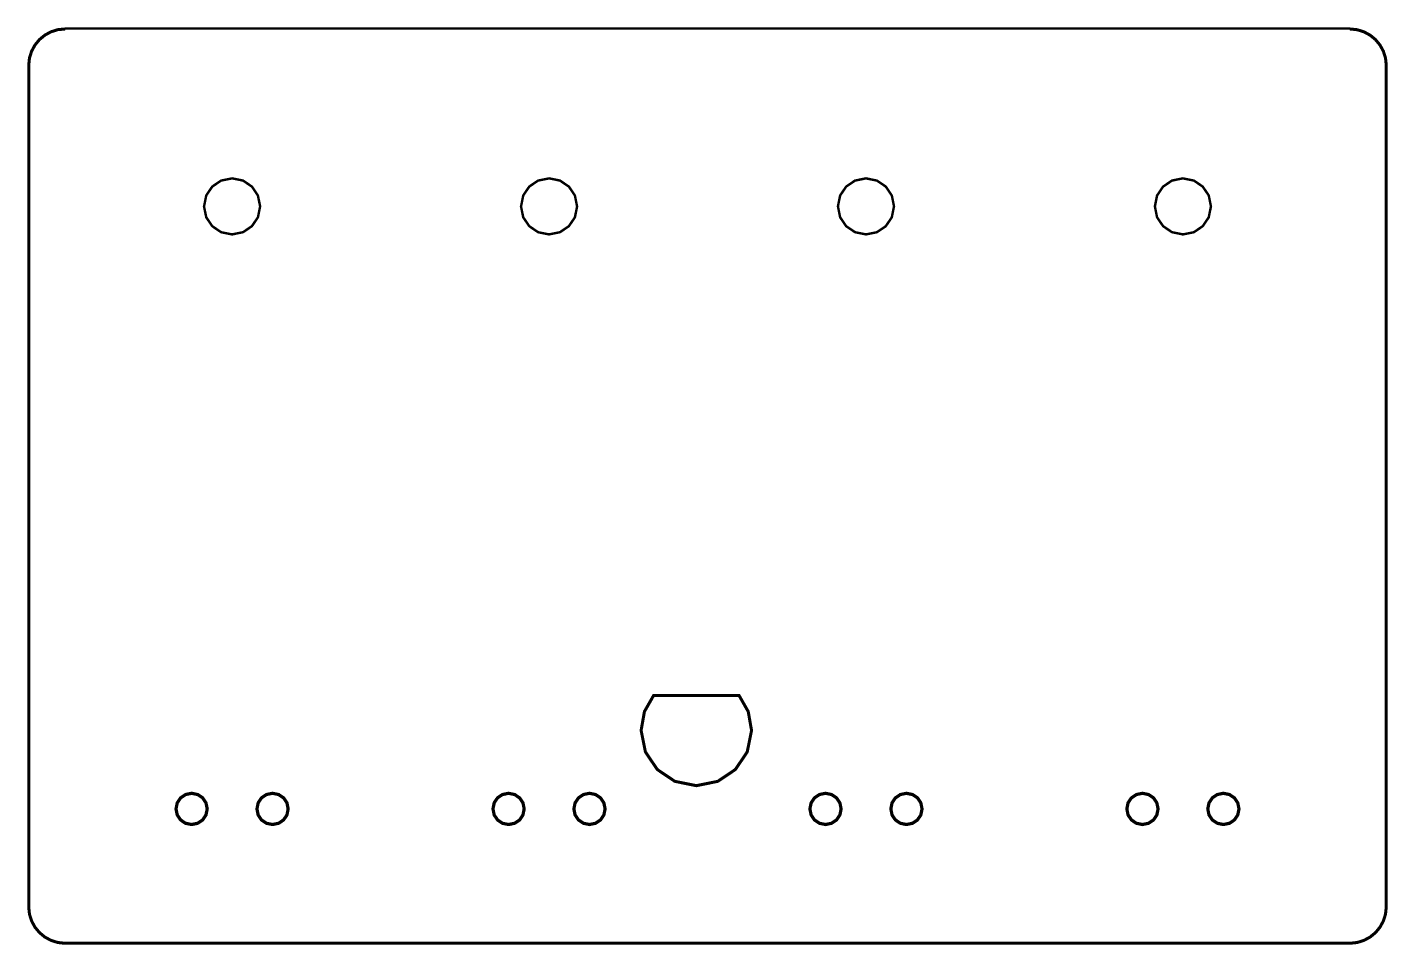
# Model space of a CAD drawing. Extents: x 0 to 6.22, y 0 to 4.2.
import ezdxf

# ---------------------------------------------------------------- set-up
doc = ezdxf.new("R2010")
doc.units = 0
doc.layers.get('0').update_dxf_attribs({"linetype": 'CONTINUOUS'})

msp = doc.modelspace()

# ---------------------------------------------------------------- linework, layer by layer
at = {"color": 20, "const_width": 0.0139}
for points in [[(0.1736, 4.1888), (0.1401, 4.1856), (0.1089, 4.1759), (0.0806, 4.1605), (0.0559, 4.1401), (0.0355, 4.1154), (0.0201, 4.087), (0.0103, 4.0557), (0.0069, 4.0221)], [(6.2144, 4.0221), (6.211, 4.0556), (6.2012, 4.0869), (6.1858, 4.1152), (6.1654, 4.1399), (6.1407, 4.1603), (6.1124, 4.1757), (6.0812, 4.1854), (6.0477, 4.1888)], [(0.0069, 4.0282), (0.0069, 0.1736), (0.0103, 0.1401), (0.0201, 0.1089), (0.0355, 0.0806), (0.0559, 0.0559), (0.0806, 0.0355), (0.1089, 0.0201), (0.1401, 0.0104), (0.1736, 0.0069), (6.0477, 0.0069), (6.0812, 0.0104), (6.1124, 0.0201), (6.1407, 0.0355), (6.1654, 0.0559), (6.1858, 0.0806), (6.2012, 0.1089), (6.211, 0.1401), (6.2144, 0.1736), (6.2144, 4.036)]]:
    msp.add_lwpolyline(points, dxfattribs=at)
at = {"color": 0, "const_width": 0.0111}
msp.add_lwpolyline([(0.1711, 4.1913), (6.0486, 4.1913)], dxfattribs=at)
at = {"color": 1, "const_width": 0.0111}
for points in [[(1.065, 3.3773), (1.0549, 3.3274), (1.0274, 3.2867), (0.9867, 3.2592), (0.9368, 3.2491), (0.8868, 3.2592), (0.8461, 3.2867), (0.8186, 3.3274), (0.8085, 3.3773), (0.8186, 3.4272), (0.8461, 3.4679), (0.8868, 3.4954), (0.9368, 3.5055), (0.9867, 3.4954), (1.0274, 3.4679), (1.0549, 3.4272), (1.065, 3.3773)], [(2.5144, 3.3773), (2.5044, 3.3274), (2.4768, 3.2867), (2.4361, 3.2592), (2.3862, 3.2491), (2.3363, 3.2592), (2.2956, 3.2867), (2.2681, 3.3274), (2.258, 3.3773), (2.2681, 3.4272), (2.2956, 3.4679), (2.3363, 3.4954), (2.3862, 3.5055), (2.4361, 3.4954), (2.4768, 3.4679), (2.5044, 3.4272), (2.5144, 3.3773)], [(3.9635, 3.3773), (3.9534, 3.3274), (3.9259, 3.2867), (3.8852, 3.2592), (3.8354, 3.2491), (3.7854, 3.2592), (3.7447, 3.2867), (3.7172, 3.3274), (3.7071, 3.3773), (3.7172, 3.4272), (3.7447, 3.4679), (3.7854, 3.4954), (3.8354, 3.5055), (3.8852, 3.4954), (3.9259, 3.4679), (3.9534, 3.4272), (3.9635, 3.3773)], [(5.4128, 3.3773), (5.4027, 3.3274), (5.3752, 3.2867), (5.3345, 3.2592), (5.2846, 3.2491), (5.2347, 3.2592), (5.194, 3.2867), (5.1664, 3.3274), (5.1564, 3.3773), (5.1664, 3.4272), (5.194, 3.4679), (5.2347, 3.4954), (5.2846, 3.5055), (5.3345, 3.4954), (5.3752, 3.4679), (5.4027, 3.4272), (5.4128, 3.3773)]]:
    msp.add_lwpolyline(points, close=True, dxfattribs=at)
at = {"color": 20}
for points, const_width in [([(2.8641, 1.14), (2.8223, 1.0666), (2.8071, 0.9803), (2.8269, 0.882), (2.8811, 0.8017), (2.9613, 0.7476), (3.0596, 0.7278), (3.1579, 0.7476), (3.2381, 0.8017), (3.2923, 0.882), (3.3121, 0.9803), (3.297, 1.0666), (3.2552, 1.14), (2.8641, 1.14)], 0.0139), ([(0.6804, 0.6215), (0.686, 0.6493), (0.7013, 0.672), (0.724, 0.6873), (0.7517, 0.6929), (0.7795, 0.6873), (0.8022, 0.672), (0.8174, 0.6493), (0.8231, 0.6215), (0.8174, 0.5938), (0.8022, 0.5711), (0.7795, 0.5558), (0.7517, 0.5501), (0.724, 0.5558), (0.7013, 0.5711), (0.686, 0.5938), (0.6804, 0.6215)], 0.0148), ([(1.0505, 0.6215), (1.056, 0.6493), (1.0713, 0.672), (1.094, 0.6873), (1.1218, 0.6929), (1.1496, 0.6873), (1.1723, 0.672), (1.1876, 0.6493), (1.1932, 0.6215), (1.1876, 0.5938), (1.1723, 0.5711), (1.1496, 0.5558), (1.1218, 0.5501), (1.094, 0.5558), (1.0713, 0.5711), (1.056, 0.5938), (1.0505, 0.6215)], 0.0148), ([(2.1297, 0.6215), (2.1353, 0.6493), (2.1506, 0.672), (2.1732, 0.6873), (2.201, 0.6929), (2.2288, 0.6873), (2.2515, 0.672), (2.2668, 0.6493), (2.2724, 0.6215), (2.2668, 0.5938), (2.2515, 0.5711), (2.2288, 0.5558), (2.201, 0.5501), (2.1732, 0.5558), (2.1506, 0.5711), (2.1353, 0.5938), (2.1297, 0.6215)], 0.0148), ([(2.4997, 0.6215), (2.5053, 0.6493), (2.5206, 0.672), (2.5433, 0.6873), (2.5711, 0.6929), (2.5989, 0.6873), (2.6215, 0.672), (2.6368, 0.6493), (2.6425, 0.6215), (2.6368, 0.5938), (2.6215, 0.5711), (2.5989, 0.5558), (2.5711, 0.5501), (2.5433, 0.5558), (2.5206, 0.5711), (2.5053, 0.5938), (2.4997, 0.6215)], 0.0148), ([(3.5789, 0.6215), (3.5845, 0.6493), (3.5998, 0.672), (3.6225, 0.6873), (3.6503, 0.6929), (3.6781, 0.6873), (3.7007, 0.672), (3.716, 0.6493), (3.7217, 0.6215), (3.716, 0.5938), (3.7007, 0.5711), (3.6781, 0.5558), (3.6503, 0.5501), (3.6225, 0.5558), (3.5998, 0.5711), (3.5845, 0.5938), (3.5789, 0.6215)], 0.0148), ([(3.949, 0.6215), (3.9546, 0.6493), (3.9699, 0.672), (3.9926, 0.6873), (4.0203, 0.6929), (4.0481, 0.6873), (4.0708, 0.672), (4.0861, 0.6493), (4.0917, 0.6215), (4.0861, 0.5938), (4.0708, 0.5711), (4.0481, 0.5558), (4.0203, 0.5501), (3.9926, 0.5558), (3.9699, 0.5711), (3.9546, 0.5938), (3.949, 0.6215)], 0.0148), ([(5.0282, 0.6215), (5.0338, 0.6493), (5.0491, 0.672), (5.0718, 0.6873), (5.0996, 0.6929), (5.1273, 0.6873), (5.15, 0.672), (5.1653, 0.6493), (5.171, 0.6215), (5.1653, 0.5938), (5.15, 0.5711), (5.1273, 0.5558), (5.0996, 0.5501), (5.0718, 0.5558), (5.0491, 0.5711), (5.0338, 0.5938), (5.0282, 0.6215)], 0.0148), ([(5.3983, 0.6215), (5.4039, 0.6493), (5.4192, 0.672), (5.4418, 0.6873), (5.4697, 0.6929), (5.4974, 0.6873), (5.5201, 0.672), (5.5354, 0.6493), (5.541, 0.6215), (5.5354, 0.5938), (5.5201, 0.5711), (5.4974, 0.5558), (5.4697, 0.5501), (5.4418, 0.5558), (5.4192, 0.5711), (5.4039, 0.5938), (5.3983, 0.6215)], 0.0148)]:
    msp.add_lwpolyline(points, close=True, dxfattribs=dict(at, const_width=const_width))

doc.saveas('drawing.dxf')
